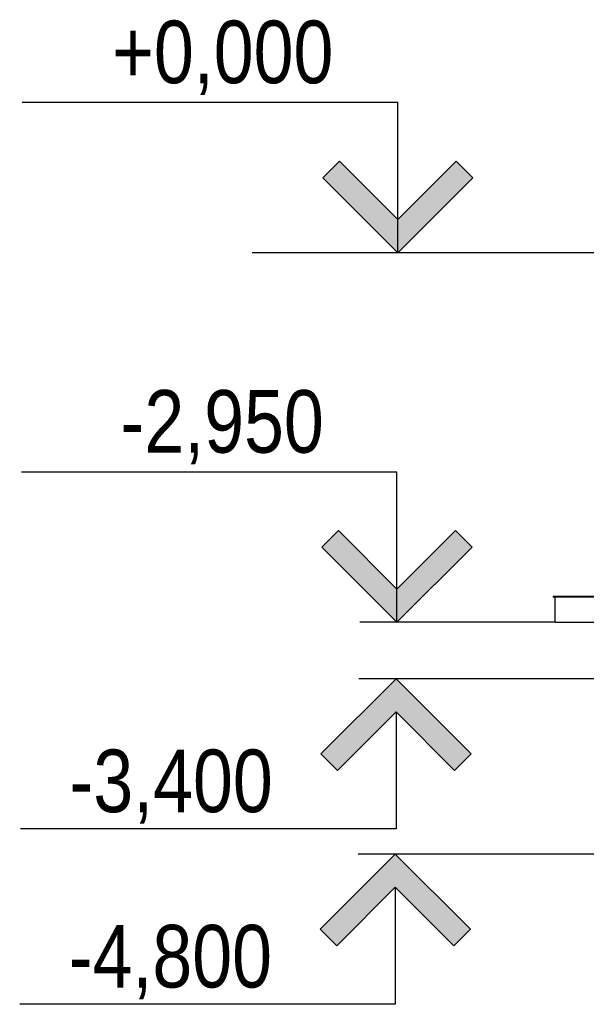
# Model space of a CAD drawing. Header units: millimetres. Extents: x -37960 to 31006, y -24503 to 30326.
# Drawn here: x -37960 to -33433, y -6000 to 1862 of the extents above; entities that cross this region are included whole.
import ezdxf

# ---------------------------------------------------------------- set-up
doc = ezdxf.new("R2010")
doc.units = ezdxf.units.MM
doc.linetypes.add('Осевые', pattern=[6350, 1270, -952.5, 3175, -952.5])
for name, color, linetype, lineweight in [('Высотные отметки', 7, 'Continuous', 9), ('Каркас несущий', 7, 'Continuous', 9), ('Линии-1', 7, 'Осевые', 9), ('Перекрытия', 7, 'Continuous', 9)]:
    doc.layers.add(name, color=color, linetype=linetype, lineweight=lineweight)
doc.styles.add('Arial Narrow', font='ARIALN.TTF', dxfattribs={"height": 500})

# ---------------------------------------------------------------- blocks, each defined once
blk = doc.blocks.new('Двутавpы стальные горячекатаные по ГОСТ 8239-89 - 20-1553867-Разрез 3-3')
at = {"layer": 'Каркас несущий'}
for p, q in [((-33682.9, -2751.2), (-33682.9, -2750)), ((-31887.9, -2750), (-33682.9, -2750)), ((-33682.9, -2755.2), (-33682.9, -2751.2)), ((-33682.9, -2760.9), (-33682.9, -2755.2)), ((-33682.9, -2770.3), (-33682.9, -2760.9)), ((-33682.9, -2929.7), (-33682.9, -2770.3)), ((-31682.9, -2755.2), (-31682.9, -2760.9)), ((-31682.9, -2770.3), (-31682.9, -2929.7)), ((-33682.9, -2939.1), (-33682.9, -2929.7)), ((-33682.9, -2944.8), (-33682.9, -2939.1)), ((-33682.9, -2948.8), (-33682.9, -2944.8)), ((-33682.9, -2950), (-33682.9, -2948.8)), ((-33682.9, -2950), (-31887.9, -2950)), ((-31682.9, -2939.1), (-31682.9, -2943.8))]:
    blk.add_line(p, q, dxfattribs=at)
blk = doc.blocks.new('Высотные отметки - Высотная отметка - Стрелка-4455449-Разрез 3-3')
at = {"layer": 'Высотные отметки'}
blk.add_hatch(color=256, dxfattribs=at).paths.add_polyline_path([(-17708.2, 9932.8), (-17241.1, 9465.7), (-16773.9, 9932.8), (-16641.1, 9800), (-17241.1, 9200), (-17841.1, 9800)], flags=0)
for p, q in [((-17241.1, 10400), (-20241.1, 10400)), ((-17241.1, 9200), (-17241.1, 10400)), ((-17708.2, 9932.8), (-17841.1, 9800)), ((-17241.1, 9465.7), (-17708.2, 9932.8)), ((-16773.9, 9932.8), (-17241.1, 9465.7)), ((-16641.1, 9800), (-16773.9, 9932.8)), ((-17841.1, 9800), (-17241.1, 9200)), ((-17241.1, 9200), (-16641.1, 9800)), ((-16145.5, 9200), (-17537.8, 9200))]:
    blk.add_line(p, q, dxfattribs=at)
blk = doc.blocks.new('Высотные отметки - Высотная отметка - Стрелка_низ-4459155-Разрез 3-3')
at = {"layer": 'Высотные отметки'}
blk.add_hatch(color=256, dxfattribs=at).paths.add_polyline_path([(-35420.8, -4132.8), (-35553.6, -4000), (-34953.6, -3400), (-34353.6, -4000), (-34486.5, -4132.8), (-34953.6, -3665.7)], flags=0)
for p, q in [((-34953.6, -3400), (-35553.6, -4000)), ((-33858.1, -3400), (-35250.4, -3400)), ((-34353.6, -4000), (-34953.6, -3400)), ((-35420.8, -4132.8), (-34953.6, -3665.7)), ((-34953.6, -3665.7), (-34953.6, -4600)), ((-34953.6, -3665.7), (-34486.5, -4132.8)), ((-35553.6, -4000), (-35420.8, -4132.8)), ((-34486.5, -4132.8), (-34353.6, -4000)), ((-34953.6, -4600), (-37953.6, -4600))]:
    blk.add_line(p, q, dxfattribs=at)

msp = doc.modelspace()

# ---------------------------------------------------------------- linework, layer by layer
at = {"layer": 'Высотные отметки'}
for p, q in [((-32451.6, 0), (-34939, 0)), ((-34301.6, -2950), (-34945.9, -2950)), ((-33682.9, -2950), (-34301.6, -2950)), ((-32944.6, -3400), (-34953.6, -3400)), ((-33787.1, -4800), (-34959.6, -4800)), ((-31486.5, -4800), (-33787.1, -4800))]:
    msp.add_line(p, q, dxfattribs=at)
at = {"layer": 'Линии-1'}
msp.add_line((-31888.5, 0), (-36101.4, 0), dxfattribs=at)
at = {"layer": 'Перекрытия'}
for p, q in [((-33697.9, -2740), (-31897.9, -2740)), ((-33697.9, -2740), (-33697.9, -2750)), ((-31897.9, -2750), (-33697.9, -2750))]:
    msp.add_line(p, q, dxfattribs=at)

# ---------------------------------------------------------------- block references
at = {"layer": 'Высотные отметки'}
for name, p in [('Высотные отметки - Высотная отметка - Стрелка-4455449-Разрез 3-3', (-17697.9, -9200)), ('Высотные отметки - Высотная отметка - Стрелка-4455449-Разрез 3-3', (-17704.8, -12150)), ('Высотные отметки - Высотная отметка - Стрелка_низ-4459155-Разрез 3-3', (0, 0)), ('Высотные отметки - Высотная отметка - Стрелка_низ-4459155-Разрез 3-3', (-6, -1400))]:
    msp.add_blockref(name, p, dxfattribs=at)
at = {"layer": 'Каркас несущий'}
msp.add_blockref('Двутавpы стальные горячекатаные по ГОСТ 8239-89 - 20-1553867-Разрез 3-3', (0, 0), dxfattribs=at)

# ---------------------------------------------------------------- texts
at = {"layer": 'Высотные отметки', "char_height": 500, "attachment_point": 1, "line_spacing_factor": 0.974696, "style": 'Arial Narrow'}
for s, insert, width in [('+0,000', (-37221.7, 1854.3), 2118.479), ('-2,950', (-37154.4, -1095.7), 1940.404), ('-3,400', (-37562.1, -3966), 1940.404), ('-4,800', (-37568.1, -5366), 1940.404)]:
    msp.add_mtext(s, dxfattribs=dict(at, insert=insert, width=width))

doc.saveas('drawing.dxf')
